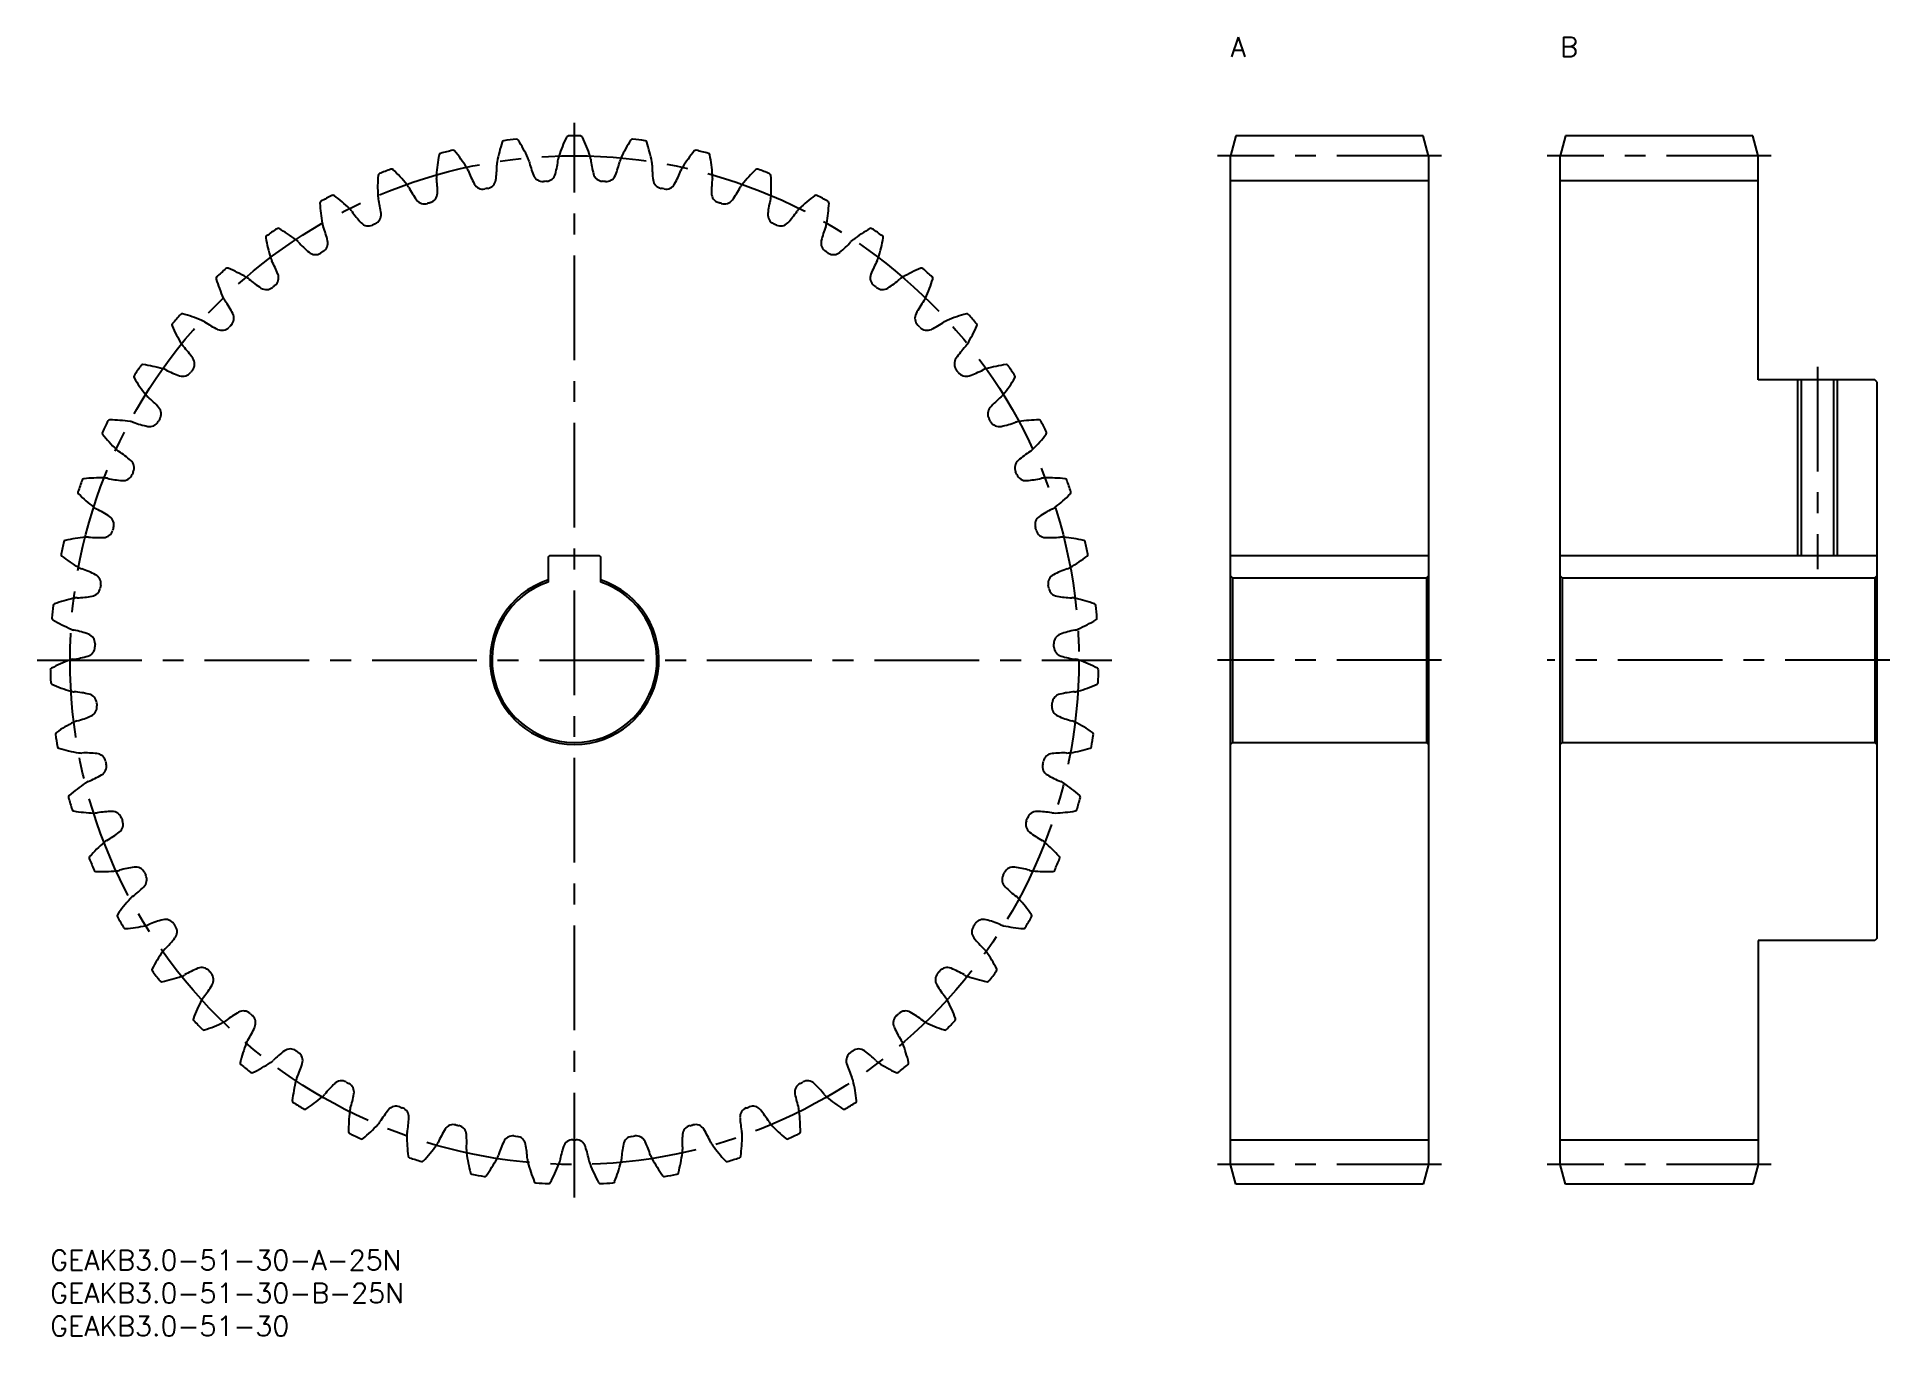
# Model space of a CAD drawing. Extents: x -2 to 279, y -13 to 184.
import ezdxf

# ---------------------------------------------------------------- set-up
doc = ezdxf.new("R2010")
doc.units = 0
doc.header["$LTSCALE"] = 0.5
doc.linetypes.add('CENTER', pattern=[50.8, 31.75, -6.35, 6.35, -6.35])
for name, color, linetype in [('MSM_CENTER', 1, 'CENTER'), ('MSM_CONTINUOUS', 7, 'CONTINUOUS'), ('MSM_NARROW', 5, 'CONTINUOUS'), ('MSM_PART_NUMBER', 7, 'CONTINUOUS')]:
    doc.layers.add(name, color=color, linetype=linetype)
doc.styles.get("Standard").update_dxf_attribs({"font": 'txt.shx', "height": 1, "bigfont": 'bigfont.shx'})

# ---------------------------------------------------------------- blocks, each defined once
blk = doc.blocks.new('*U2')
at = {"layer": 'MSM_PART_NUMBER'}
blk.add_text('GEAKB3.0-51-30-A-25N', height=3, dxfattribs=at).set_placement((0, -3))
blk = doc.blocks.new('*U3')
at = {"layer": 'MSM_PART_NUMBER'}
blk.add_text('GEAKB3.0-51-30-B-25N', height=3, dxfattribs=at).set_placement((0, -8))
blk = doc.blocks.new('*U4')
at = {"layer": 'MSM_PART_NUMBER'}
blk.add_text('GEAKB3.0-51-30', height=3, dxfattribs=at).set_placement((0, -13))
blk = doc.blocks.new('*U5')
at = {"layer": 'MSM_PART_NUMBER'}
blk.add_text('A', height=3, dxfattribs=at).set_placement((179, 181))
blk = doc.blocks.new('*U6')
at = {"layer": 'MSM_PART_NUMBER'}
blk.add_text('B', height=3, dxfattribs=at).set_placement((229, 181))

msp = doc.modelspace()

# ---------------------------------------------------------------- linework, layer by layer
at = {"layer": 'MSM_CENTER'}
for p, q in [((79.5, 8), (79.5, 171)), ((211, 166), (177, 166)), ((261, 166), (227, 166)), ((268, 134), (268, 103.3)), ((-2, 89.5), (161, 89.5)), ((211, 89.5), (177, 89.5)), ((279, 89.5), (227, 89.5)), ((211, 13), (177, 13)), ((261, 13), (227, 13))]:
    msp.add_line(p, q, dxfattribs=at)
msp.add_circle((79.5, 89.5), 76.5, dxfattribs=at)
at = {"layer": 'MSM_CONTINUOUS'}
for p, q in [((179.8, 169), (179, 166)), ((208.2, 169), (179.8, 169)), ((209, 166), (208.2, 169)), ((229.8, 169), (229, 166)), ((258.2, 169), (229.8, 169)), ((259, 166), (258.2, 169)), ((179, 13), (179, 166)), ((209, 166), (209, 13)), ((229, 13), (229, 166)), ((259, 132), (259, 166)), ((179, 162.25), (209, 162.25)), ((229, 162.25), (259, 162.25)), ((276.7, 132), (259, 132)), ((265.54, 132), (265.54, 105.3)), ((270.46, 132), (270.46, 105.3)), ((277, 131.7), (276.7, 132)), ((277, 131.7), (277, 47.3)), ((75.5, 105.1), (75.5, 101.34)), ((83.3, 105.3), (75.7, 105.3)), ((83.5, 101.34), (83.5, 105.1)), ((209, 105.3), (179, 105.3)), ((277, 105.3), (229, 105.3)), ((179.3, 102), (179, 102.3)), ((179.3, 102), (179.3, 77)), ((179.3, 102), (208.7, 102)), ((209, 102.3), (208.7, 102)), ((208.7, 102), (208.7, 77)), ((229.3, 102), (229, 102.3)), ((229.3, 102), (229.3, 77)), ((229.3, 102), (276.7, 102)), ((277, 102.3), (276.7, 102)), ((276.7, 102), (276.7, 77)), ((179.3, 77), (179, 76.7)), ((179.3, 77), (208.7, 77)), ((209, 76.7), (208.7, 77)), ((229.3, 77), (229, 76.7)), ((229.3, 77), (276.7, 77)), ((277, 76.7), (276.7, 77)), ((259, 47), (259, 13)), ((276.7, 47), (259, 47)), ((277, 47.3), (276.7, 47)), ((179, 16.75), (209, 16.75)), ((229, 16.75), (259, 16.75)), ((179.8, 10), (179, 13)), ((209, 13), (208.2, 10)), ((229.8, 10), (229, 13)), ((259, 13), (258.2, 10)), ((208.2, 10), (179.8, 10)), ((258.2, 10), (229.8, 10))]:
    msp.add_line(p, q, dxfattribs=at)
for centre, radius, start, end in [((101.36, 157.98), 25.5, 154.8491, 161.7647), ((78.55, 168.69), 0.3, 90.6853, 154.8492), ((79.5, 89.5), 79.5, 89.3147, 90.6853), ((80.45, 168.69), 0.3, 25.1509, 89.3147), ((57.64, 157.98), 25.5, 18.2353, 25.1509), ((84, 161.25), 25.5, 168.9668, 175.8824), ((59.26, 166.07), 0.3, 104.803, 168.9668), ((79.5, 89.5), 79.5, 103.4323, 104.803), ((61.1, 166.53), 0.3, 39.2685, 103.4323), ((41.59, 150.58), 25.5, 32.3529, 39.2685), ((92.78, 160.15), 25.5, 161.908, 168.8235), ((68.83, 167.98), 0.3, 97.7441, 161.908), ((79.5, 89.5), 79.5, 96.3735, 97.7441), ((70.71, 168.21), 0.3, 32.2097, 96.3735), ((49.39, 154.78), 25.5, 25.2941, 32.2097), ((79.5, 165.19), 2.48, 161.7647, 173.512), ((79.5, 165.19), 2.48, 6.488, 18.2353), ((109.61, 154.78), 25.5, 147.7903, 154.7059), ((88.29, 168.21), 0.3, 83.6265, 147.7903), ((79.5, 89.5), 79.5, 82.2559, 83.6265), ((90.17, 167.98), 0.3, 18.092, 82.2559), ((66.22, 160.15), 25.5, 11.1765, 18.092), ((117.41, 150.58), 25.5, 140.7315, 147.6471), ((97.9, 166.53), 0.3, 76.5677, 140.7315), ((79.5, 89.5), 79.5, 75.197, 76.5677), ((99.74, 166.07), 0.3, 11.0332, 75.197), ((75, 161.25), 25.5, 4.1176, 11.0332), ((75.15, 161.26), 25.5, 176.0256, 182.9412), ((50.01, 163), 0.3, 111.8618, 176.0256), ((79.5, 89.5), 79.5, 110.4912, 111.8618), ((51.78, 163.69), 0.3, 46.3273, 110.4912), ((34.37, 145.46), 25.5, 39.4118, 46.3273), ((61.04, 162.9), 2.48, 175.8824, 187.6297), ((61.04, 162.9), 2.48, 20.6056, 32.3529), ((78.04, 169.31), 15.69, 200.6468, 208.932), ((52.03, 164.44), 15.69, 352.2444, 0.5296), ((70.2, 164.61), 2.48, 168.8235, 180.5709), ((70.2, 164.61), 2.48, 13.5468, 25.2941), ((87.86, 168.88), 15.69, 193.588, 201.8732), ((74.69, 163.59), 1.5, 201.8732, 273.7122), ((75.17, 163.62), 1.5, 273.3467, 345.1856), ((61.44, 167.25), 15.69, 345.1856, 353.4708), ((97.56, 167.25), 15.69, 186.5292, 194.8144), ((83.83, 163.62), 1.5, 194.8144, 266.6533), ((84.31, 163.59), 1.5, 266.2879, 338.1268), ((71.14, 168.88), 15.69, 338.1268, 346.412), ((88.8, 164.61), 2.48, 154.7059, 166.4532), ((88.8, 164.61), 2.48, 359.4291, 11.1765), ((106.97, 164.44), 15.69, 179.4704, 187.7556), ((80.96, 169.31), 15.69, 331.068, 339.3532), ((97.96, 162.9), 2.48, 147.6471, 159.3944), ((97.96, 162.9), 2.48, 352.3703, 4.1176), ((124.63, 145.46), 25.5, 133.6727, 140.5882), ((107.22, 163.69), 0.3, 69.5091, 133.6727), ((79.5, 89.5), 79.5, 68.1382, 69.5088), ((108.99, 163), 0.3, 3.9744, 68.1382), ((83.85, 161.26), 25.5, 357.0588, 3.9744), ((52.16, 160.08), 2.48, 27.6644, 39.4118), ((68.25, 168.52), 15.69, 207.7056, 215.9908), ((57.22, 160.33), 1.5, 287.4643, 359.3033), ((43.03, 160.5), 15.69, 359.3033, 7.5885), ((65.62, 162.44), 1.5, 208.932, 280.771), ((79.5, 89.5), 72.75, 100.4055, 100.771), ((66.09, 162.53), 1.5, 280.4055, 352.2444), ((79.5, 89.5), 72.75, 93.3467, 93.7122), ((79.5, 89.5), 72.75, 86.2878, 86.6533), ((92.91, 162.53), 1.5, 187.7556, 259.5945), ((79.5, 89.5), 72.75, 79.229, 79.5945), ((93.38, 162.44), 1.5, 259.229, 331.068), ((115.97, 160.5), 15.69, 172.4115, 180.6967), ((101.78, 160.33), 1.5, 180.6967, 252.5357), ((90.75, 168.52), 15.69, 324.0092, 332.2944), ((106.84, 160.08), 2.48, 140.5882, 152.3356), ((41.2, 158.82), 0.3, 118.9206, 183.0845), ((66.36, 160.18), 25.5, 183.0844, 190), ((79.5, 89.5), 79.5, 117.55, 118.9206), ((42.87, 159.72), 0.3, 53.3862, 117.55), ((27.84, 139.49), 25.5, 46.4706, 53.3862), ((43.69, 156.18), 2.48, 34.7233, 46.4706), ((58.62, 166.54), 15.69, 214.7645, 223.0497), ((52.16, 160.08), 2.48, 182.9412, 194.6885), ((34.58, 155.48), 15.69, 6.3621, 14.6473), ((56.77, 160.18), 1.5, 215.9908, 287.8298), ((79.5, 89.5), 72.75, 107.4643, 107.8298), ((79.5, 89.5), 72.75, 72.1702, 72.5357), ((102.23, 160.18), 1.5, 252.1702, 324.0092), ((124.42, 155.48), 15.69, 165.3527, 173.6379), ((106.84, 160.08), 2.48, 345.3115, 357.0588), ((100.38, 166.54), 15.69, 316.9503, 325.2355), ((115.31, 156.18), 2.48, 133.5294, 145.2767), ((131.16, 139.49), 25.5, 126.6138, 133.5294), ((116.13, 159.72), 0.3, 62.4503, 126.6138), ((79.5, 89.5), 79.5, 61.0794, 62.45), ((92.64, 160.18), 25.5, 350, 356.9156), ((117.8, 158.82), 0.3, 356.9156, 61.0794), ((79.5, 89.5), 79.5, 124.6088, 125.9794), ((34.52, 154.69), 0.3, 60.445, 124.6088), ((22.09, 132.76), 25.5, 53.5294, 60.445), ((43.69, 156.18), 2.48, 190, 201.7473), ((26.81, 149.46), 15.69, 13.4209, 21.7061), ((48.25, 156.85), 1.5, 223.0497, 294.8886), ((79.5, 89.5), 72.75, 114.5231, 114.8886), ((48.68, 157.05), 1.5, 294.5231, 6.3621), ((110.32, 157.05), 1.5, 173.6379, 245.4769), ((79.5, 89.5), 72.75, 65.1114, 65.4769), ((110.75, 156.85), 1.5, 245.1114, 316.9503), ((132.19, 149.46), 15.69, 158.2939, 166.5791), ((115.31, 156.18), 2.48, 338.2527, 350), ((136.91, 132.76), 25.5, 119.555, 126.4706), ((124.48, 154.69), 0.3, 55.3912, 119.555), ((79.5, 89.5), 79.5, 54.0206, 55.3912), ((32.97, 153.59), 0.3, 125.9794, 190.1433), ((57.78, 158.03), 25.5, 190.1433, 197.0588), ((35.77, 151.28), 2.48, 41.7821, 53.5294), ((49.31, 163.39), 15.69, 221.8233, 230.1085), ((40.61, 152.75), 1.5, 301.5819, 13.4209), ((118.39, 152.75), 1.5, 166.5791, 238.4181), ((109.69, 163.39), 15.69, 309.8915, 318.1767), ((123.23, 151.28), 2.48, 126.4706, 138.2179), ((101.22, 158.03), 25.5, 342.9412, 349.8567), ((126.03, 153.59), 0.3, 349.8567, 54.0206), ((26.85, 148.66), 0.3, 67.5038, 131.6676), ((17.21, 125.38), 25.5, 60.5882, 67.5038), ((35.77, 151.28), 2.48, 197.0588, 208.8062), ((19.84, 142.53), 15.69, 20.4797, 28.7649), ((40.21, 152.5), 1.5, 230.1085, 301.9475), ((79.5, 89.5), 72.75, 121.5819, 121.9475), ((79.5, 89.5), 72.75, 58.0525, 58.4181), ((118.79, 152.5), 1.5, 238.0526, 309.8915), ((139.16, 142.53), 15.69, 151.2351, 159.5203), ((123.23, 151.28), 2.48, 331.1938, 342.9412), ((141.79, 125.38), 25.5, 112.4962, 119.4118), ((132.15, 148.66), 0.3, 48.3324, 112.4962), ((25.45, 147.39), 0.3, 133.038, 197.2021), ((49.52, 154.84), 25.5, 197.2021, 204.1176), ((79.5, 89.5), 79.5, 131.6676, 133.0382), ((28.51, 145.43), 2.48, 48.8409, 60.5882), ((40.46, 159.12), 15.69, 228.8821, 237.1673), ((79.5, 89.5), 72.75, 128.6408, 129.0063), ((33.14, 147.49), 1.5, 308.6408, 20.4797), ((125.86, 147.49), 1.5, 159.5203, 231.3592), ((79.5, 89.5), 72.75, 50.9937, 51.3592), ((118.54, 159.12), 15.69, 302.8327, 311.1179), ((130.49, 145.43), 2.48, 119.4118, 131.1591), ((79.5, 89.5), 79.5, 46.9617, 48.3324), ((109.48, 154.84), 25.5, 335.8824, 342.7979), ((133.55, 147.39), 0.3, 342.7979, 46.9617), ((28.51, 145.43), 2.48, 204.1176, 215.865), ((13.78, 134.8), 15.69, 27.5386, 35.8238), ((32.77, 147.2), 1.5, 237.1673, 309.0063), ((126.23, 147.2), 1.5, 230.9937, 302.8327), ((145.22, 134.8), 15.69, 144.1762, 152.4614), ((130.49, 145.43), 2.48, 324.135, 335.8824), ((79.5, 89.5), 79.5, 138.7265, 140.0971), ((19.98, 141.74), 0.3, 74.5626, 138.7265), ((13.27, 117.45), 25.5, 67.6471, 74.5626), ((22.02, 138.74), 2.48, 55.8997, 67.6471), ((32.2, 153.8), 15.69, 235.9409, 244.2261), ((26.36, 141.36), 1.5, 315.6996, 27.5386), ((132.64, 141.36), 1.5, 152.4614, 224.3004), ((126.8, 153.8), 15.69, 295.7739, 304.0591), ((136.98, 138.74), 2.48, 112.3529, 124.1003), ((145.73, 117.45), 25.5, 105.4374, 112.3529), ((139.02, 141.74), 0.3, 41.2735, 105.4374), ((79.5, 89.5), 79.5, 39.9029, 41.2735), ((18.74, 140.31), 0.3, 140.0971, 204.2609), ((41.72, 150.66), 25.5, 204.2609, 211.1765), ((26.03, 141.02), 1.5, 244.2261, 316.0651), ((79.5, 89.5), 72.75, 135.6996, 136.0651), ((79.5, 89.5), 72.75, 43.9349, 44.3004), ((132.97, 141.02), 1.5, 223.9349, 295.7739), ((117.28, 150.66), 25.5, 328.8235, 335.7391), ((140.26, 140.31), 0.3, 335.7391, 39.9029), ((22.02, 138.74), 2.48, 211.1765, 222.9238), ((8.71, 126.38), 15.69, 34.5974, 42.8826), ((20.39, 134.43), 1.5, 322.7584, 34.5974), ((138.61, 134.43), 1.5, 145.4026, 217.2416), ((150.29, 126.38), 15.69, 137.1174, 145.4026), ((136.98, 138.74), 2.48, 317.0762, 328.8235), ((12.96, 132.45), 0.3, 147.1559, 211.3197), ((34.49, 145.55), 25.5, 211.3197, 218.2353), ((79.5, 89.5), 79.5, 145.7853, 147.1559), ((14.01, 134.03), 0.3, 81.6214, 145.7853), ((10.33, 109.1), 25.5, 74.7059, 81.6214), ((16.41, 131.31), 2.48, 62.9585, 74.7059), ((24.66, 147.5), 15.69, 242.9998, 251.285), ((20.1, 134.06), 1.5, 251.285, 323.1239), ((79.5, 89.5), 72.75, 142.7584, 143.1239), ((79.5, 89.5), 72.75, 36.8761, 37.2416), ((138.9, 134.06), 1.5, 216.8761, 288.715), ((134.34, 147.5), 15.69, 288.715, 297.0002), ((142.59, 131.31), 2.48, 105.2941, 117.0415), ((148.67, 109.1), 25.5, 98.3786, 105.2941), ((124.51, 145.55), 25.5, 321.7647, 328.6803), ((144.99, 134.03), 0.3, 34.2147, 98.3786), ((79.5, 89.5), 79.5, 32.8441, 34.2147), ((146.04, 132.45), 0.3, 328.6803, 32.8441), ((16.41, 131.31), 2.48, 218.2353, 229.9826), ((4.71, 117.4), 15.69, 41.6562, 49.9414), ((154.29, 117.4), 15.69, 130.0586, 138.3438), ((142.59, 131.31), 2.48, 310.0174, 321.7647), ((15.32, 126.83), 1.5, 329.8172, 41.6562), ((143.68, 126.83), 1.5, 138.3438, 210.1828), ((8.19, 123.95), 0.3, 154.2147, 218.3786), ((79.5, 89.5), 79.5, 152.8441, 154.2147), ((27.94, 139.6), 25.5, 218.3786, 225.2941), ((9.03, 125.65), 0.3, 88.6803, 152.8441), ((8.45, 100.45), 25.5, 81.7647, 88.6803), ((11.75, 123.24), 2.48, 70.0174, 81.7647), ((17.95, 140.32), 15.69, 250.0586, 258.3438), ((15.08, 126.42), 1.5, 258.3438, 330.1828), ((79.5, 89.5), 72.75, 149.8172, 150.1828), ((79.5, 89.5), 72.75, 29.8172, 30.1828), ((143.92, 126.42), 1.5, 209.8173, 281.6562), ((141.05, 140.32), 15.69, 281.6562, 289.9414), ((147.25, 123.24), 2.48, 98.2353, 109.9826), ((150.55, 100.45), 25.5, 91.3197, 98.2353), ((131.06, 139.6), 25.5, 314.7059, 321.6214), ((149.97, 125.65), 0.3, 27.1559, 91.3197), ((79.5, 89.5), 79.5, 25.7853, 27.1559), ((150.81, 123.95), 0.3, 321.6214, 25.7853), ((11.75, 123.24), 2.48, 225.2941, 237.0415), ((1.85, 107.99), 15.69, 48.715, 57.0002), ((157.15, 107.99), 15.69, 122.9998, 131.285), ((147.25, 123.24), 2.48, 302.9585, 314.7059), ((11.22, 118.66), 1.5, 336.8761, 48.715), ((79.5, 89.5), 72.75, 156.8761, 157.2416), ((147.78, 118.66), 1.5, 131.285, 203.1239), ((79.5, 89.5), 72.75, 22.7584, 23.1239), ((79.5, 89.5), 79.5, 159.9029, 161.2735), ((5.12, 116.71), 0.3, 95.7391, 159.9029), ((7.64, 91.64), 25.5, 88.8235, 95.7391), ((8.11, 114.66), 2.48, 77.0762, 88.8235), ((12.17, 132.37), 15.69, 257.1174, 265.4026), ((11.03, 118.22), 1.5, 265.4026, 337.2416), ((147.97, 118.22), 1.5, 202.7584, 274.5974), ((146.83, 132.37), 15.69, 274.5974, 282.8826), ((150.89, 114.66), 2.48, 91.1765, 102.9238), ((151.36, 91.64), 25.5, 84.2609, 91.1765), ((153.88, 116.71), 0.3, 20.0971, 84.2609), ((79.5, 89.5), 79.5, 18.7265, 20.0971), ((4.49, 114.93), 0.3, 161.2733, 225.4374), ((22.18, 132.88), 25.5, 225.4374, 232.3529), ((8.11, 114.66), 2.48, 232.3529, 244.1003), ((0.17, 98.31), 15.69, 55.7739, 64.0591), ((158.83, 98.31), 15.69, 115.9409, 124.2261), ((150.89, 114.66), 2.48, 295.8997, 307.6471), ((136.82, 132.88), 25.5, 307.6471, 314.5626), ((154.51, 114.93), 0.3, 314.5626, 18.7265), ((8.15, 110.05), 1.5, 343.9349, 55.7739), ((79.5, 89.5), 72.75, 163.9349, 164.3004), ((150.85, 110.05), 1.5, 124.2261, 196.0651), ((79.5, 89.5), 72.75, 15.6996, 16.0651), ((79.5, 89.5), 79.5, 166.9617, 168.3324), ((2.34, 107.37), 0.3, 102.7979, 166.9617), ((7.92, 82.79), 25.5, 95.8824, 102.7979), ((5.56, 105.69), 2.48, 84.135, 95.8824), ((7.41, 123.77), 15.69, 264.1762, 272.4614), ((8.02, 109.59), 1.5, 272.4614, 344.3004), ((150.98, 109.59), 1.5, 195.6996, 267.5386), ((151.59, 123.77), 15.69, 267.5386, 275.8238), ((153.44, 105.69), 2.48, 84.1176, 95.865), ((151.08, 82.79), 25.5, 77.2021, 84.1176), ((156.66, 107.37), 0.3, 13.0383, 77.2021), ((79.5, 89.5), 79.5, 11.6676, 13.0383), ((1.94, 105.52), 0.3, 168.3321, 232.4962), ((17.28, 125.51), 25.5, 232.4962, 239.4118), ((75.7, 105.1), 0.2, 90, 180), ((83.3, 105.1), 0.2, 0, 90), ((141.72, 125.51), 25.5, 300.5882, 307.5038), ((157.06, 105.52), 0.3, 307.5038, 11.6676), ((5.56, 105.69), 2.48, 239.4118, 251.1591), ((-0.31, 88.5), 15.69, 62.8327, 71.1179), ((6.17, 101.12), 1.5, 350.9937, 62.8327), ((79.5, 89.5), 12.8, 108.21, 71.79), ((79.5, 89.5), 12.5, 108.6629, 71.3371), ((152.83, 101.12), 1.5, 117.1673, 189.0063), ((159.31, 88.5), 15.69, 108.8821, 117.1673), ((153.44, 105.69), 2.48, 288.8409, 300.5882), ((9.29, 74.05), 25.5, 102.9412, 109.8567), ((4.14, 96.48), 2.48, 91.1938, 102.9412), ((3.75, 114.65), 15.69, 271.2351, 279.5203), ((6.09, 100.66), 1.5, 279.5203, 351.3592), ((79.5, 89.5), 72.75, 170.9937, 171.3592), ((79.5, 89.5), 72.75, 8.6408, 9.0063), ((152.91, 100.66), 1.5, 188.6408, 260.4797), ((155.25, 114.65), 15.69, 260.4797, 268.7649), ((154.86, 96.48), 2.48, 77.0588, 88.8062), ((149.71, 74.05), 25.5, 70.1433, 77.0588), ((79.5, 89.5), 79.5, 174.0206, 175.3912), ((0.56, 95.86), 0.3, 175.3909, 239.555), ((13.33, 117.59), 25.5, 239.555, 246.4706), ((0.73, 97.75), 0.3, 109.8567, 174.0206), ((145.67, 117.59), 25.5, 293.5294, 300.445), ((158.27, 97.75), 0.3, 5.9794, 70.1433), ((79.5, 89.5), 79.5, 4.6088, 5.9794), ((158.44, 95.86), 0.3, 300.445, 4.6088), ((4.14, 96.48), 2.48, 246.4706, 258.2179), ((0.41, 78.7), 15.69, 69.8915, 78.1767), ((5.29, 92.02), 1.5, 358.0525, 69.8915), ((153.71, 92.02), 1.5, 110.1085, 181.9474), ((158.59, 78.7), 15.69, 101.8233, 110.1085), ((154.86, 96.48), 2.48, 281.7821, 293.5294), ((1.23, 105.15), 15.69, 278.2939, 286.5791), ((5.28, 91.55), 1.5, 286.5791, 358.4181), ((79.5, 89.5), 72.75, 178.0525, 178.4181), ((79.5, 89.5), 72.75, 1.5819, 1.9475), ((153.72, 91.55), 1.5, 181.582, 253.4209), ((157.77, 105.15), 15.69, 253.4209, 261.7061), ((0.31, 88.01), 0.3, 116.9156, 181.0794), ((79.5, 89.5), 79.5, 181.0794, 182.45), ((11.72, 65.54), 25.5, 110, 116.9156), ((3.85, 87.17), 2.48, 98.2527, 110), ((155.15, 87.17), 2.48, 70, 81.7473), ((147.28, 65.54), 25.5, 63.0844, 70), ((158.69, 88.01), 0.3, 358.9206, 63.0844), ((79.5, 89.5), 79.5, 357.55, 358.9206), ((0.37, 86.11), 0.3, 182.4498, 246.6139), ((10.37, 109.24), 25.5, 246.6138, 253.5294), ((3.85, 87.17), 2.48, 253.5294, 265.2767), ((2.34, 69.06), 15.69, 76.9503, 85.2355), ((5.55, 82.88), 1.5, 5.1114, 76.9503), ((153.45, 82.88), 1.5, 103.0497, 174.8886), ((156.66, 69.06), 15.69, 94.7645, 103.0497), ((155.15, 87.17), 2.48, 274.7233, 286.4706), ((148.63, 109.24), 25.5, 286.4706, 293.3862), ((158.63, 86.11), 0.3, 293.3862, 357.55), ((5.59, 82.41), 1.5, 293.6379, 5.4769), ((79.5, 89.5), 72.75, 185.1114, 185.4769), ((153.41, 82.41), 1.5, 174.5231, 246.3621), ((79.5, 89.5), 72.75, 354.5231, 354.8886), ((15.18, 57.39), 25.5, 117.0588, 123.9744), ((4.71, 77.89), 2.48, 105.3115, 117.0588), ((-0.1, 95.41), 15.69, 285.3527, 293.6379), ((159.1, 95.41), 15.69, 246.3621, 254.6473), ((154.29, 77.89), 2.48, 62.9412, 74.6885), ((143.82, 57.39), 25.5, 56.0256, 62.9412), ((1.1, 78.29), 0.3, 123.9744, 188.1382), ((79.5, 89.5), 79.5, 188.1382, 189.5088), ((1.39, 76.42), 0.3, 189.5086, 253.6727), ((8.47, 100.6), 25.5, 253.6727, 260.5882), ((150.53, 100.6), 25.5, 279.4118, 286.3273), ((157.61, 76.42), 0.3, 286.3273, 350.4912), ((79.5, 89.5), 79.5, 350.4912, 351.8618), ((157.9, 78.29), 0.3, 351.8618, 56.0256), ((4.71, 77.89), 2.48, 260.5882, 272.3356), ((5.44, 59.73), 15.69, 84.0092, 92.2944), ((6.92, 73.85), 1.5, 12.1702, 84.0092), ((7.02, 73.38), 1.5, 300.6967, 12.5357), ((79.5, 89.5), 72.75, 192.1702, 192.5357), ((151.98, 73.38), 1.5, 167.4643, 239.3033), ((79.5, 89.5), 72.75, 347.4643, 347.8298), ((152.08, 73.85), 1.5, 95.9908, 167.8298), ((153.56, 59.73), 15.69, 87.7056, 95.9908), ((154.29, 77.89), 2.48, 267.6644, 279.4118), ((19.61, 49.73), 25.5, 124.1176, 131.0332), ((6.7, 68.79), 2.48, 112.3703, 124.1176), ((-0.23, 85.59), 15.69, 292.4115, 300.6967), ((159.23, 85.59), 15.69, 239.3033, 247.5885), ((152.3, 68.79), 2.48, 55.8824, 67.6297), ((139.39, 49.73), 25.5, 48.9668, 55.8824), ((3.07, 68.74), 0.3, 131.0332, 195.197), ((79.5, 89.5), 79.5, 195.197, 196.5677), ((79.5, 89.5), 79.5, 343.4323, 344.803), ((155.93, 68.74), 0.3, 344.803, 48.9668), ((3.59, 66.92), 0.3, 196.5677, 260.7315), ((7.65, 91.79), 25.5, 260.7315, 267.6471), ((6.7, 68.79), 2.48, 267.6471, 279.3944), ((9.66, 50.86), 15.69, 91.068, 99.3532), ((9.39, 65.05), 1.5, 19.229, 91.068), ((9.55, 64.6), 1.5, 307.7556, 19.5945), ((79.5, 89.5), 72.75, 199.229, 199.5945), ((149.45, 64.6), 1.5, 160.4055, 232.2444), ((79.5, 89.5), 72.75, 340.4055, 340.771), ((149.61, 65.05), 1.5, 88.932, 160.7709), ((149.34, 50.86), 15.69, 80.6468, 88.932), ((152.3, 68.79), 2.48, 260.6056, 272.3529), ((151.35, 91.79), 25.5, 272.3529, 279.2685), ((155.41, 66.92), 0.3, 279.2685, 343.4323), ((24.95, 42.67), 25.5, 131.1765, 138.092), ((9.8, 60), 2.48, 119.4291, 131.1765), ((0.86, 75.82), 15.69, 299.4704, 307.7556), ((158.14, 75.82), 15.69, 232.2444, 240.5296), ((149.2, 60), 2.48, 48.8235, 60.5709), ((134.05, 42.67), 25.5, 41.908, 48.8235), ((6.2, 59.5), 0.3, 138.092, 202.2559), ((79.5, 89.5), 79.5, 202.2559, 203.6265), ((79.5, 89.5), 79.5, 336.3735, 337.7441), ((152.8, 59.5), 0.3, 337.7441, 41.908), ((6.94, 57.76), 0.3, 203.6265, 267.7903), ((7.91, 82.94), 25.5, 267.7903, 274.7059), ((9.8, 60), 2.48, 274.7059, 286.4532), ((14.94, 42.57), 15.69, 98.1268, 106.412), ((12.93, 56.62), 1.5, 26.2878, 98.1268), ((13.14, 56.19), 1.5, 314.8144, 26.6533), ((79.5, 89.5), 72.75, 206.2878, 206.6533), ((145.86, 56.19), 1.5, 153.3467, 225.1856), ((79.5, 89.5), 72.75, 333.3467, 333.7122), ((146.07, 56.62), 1.5, 81.8732, 153.7121), ((144.06, 42.57), 15.69, 73.588, 81.8732), ((149.2, 60), 2.48, 253.5468, 265.2941), ((151.09, 82.94), 25.5, 265.2941, 272.2097), ((152.06, 57.76), 0.3, 272.2097, 336.3735), ((13.95, 51.66), 2.48, 126.488, 138.2353), ((3.14, 66.26), 15.69, 306.5292, 314.8144), ((155.86, 66.26), 15.69, 225.1856, 233.4708), ((145.05, 51.66), 2.48, 41.7647, 53.512), ((10.44, 50.72), 0.3, 145.1509, 209.3147), ((31.12, 36.32), 25.5, 138.2353, 145.1509), ((127.88, 36.32), 25.5, 34.8491, 41.7647), ((148.56, 50.72), 0.3, 330.6853, 34.8491), ((79.5, 89.5), 79.5, 209.3147, 210.6853), ((11.39, 49.08), 0.3, 210.6853, 274.8492), ((9.26, 74.19), 25.5, 274.8491, 281.7647), ((13.95, 51.66), 2.48, 281.7647, 293.512), ((21.19, 34.99), 15.69, 105.1856, 113.4708), ((17.47, 48.68), 1.5, 33.3467, 105.1856), ((79.5, 89.5), 72.75, 213.3467, 213.7122), ((17.74, 48.29), 1.5, 321.8732, 33.7122), ((141.26, 48.29), 1.5, 146.2878, 218.1268), ((79.5, 89.5), 72.75, 326.2878, 326.6533), ((141.53, 48.68), 1.5, 74.8144, 146.6533), ((137.81, 34.99), 15.69, 66.5292, 74.8144), ((145.05, 51.66), 2.48, 246.488, 258.2353), ((149.74, 74.19), 25.5, 258.2353, 265.1509), ((147.61, 49.08), 0.3, 265.1509, 329.3147), ((79.5, 89.5), 79.5, 329.3147, 330.6853), ((38.02, 30.78), 25.5, 145.2941, 152.2097), ((19.1, 43.89), 2.48, 133.5468, 145.2941), ((6.57, 57.05), 15.69, 313.588, 321.8732), ((152.43, 57.05), 15.69, 218.1268, 226.412), ((139.9, 43.89), 2.48, 34.7059, 46.4532), ((120.98, 30.78), 25.5, 27.7903, 34.7059), ((15.73, 42.53), 0.3, 152.2097, 216.3735), ((79.5, 89.5), 79.5, 216.3735, 217.7441), ((28.33, 28.24), 15.69, 112.2444, 120.5296), ((22.96, 41.37), 1.5, 40.4055, 112.2444), ((79.5, 89.5), 72.75, 220.4055, 220.771), ((79.5, 89.5), 72.75, 319.229, 319.5945), ((136.04, 41.37), 1.5, 67.7556, 139.5945), ((130.67, 28.24), 15.69, 59.4704, 67.7556), ((79.5, 89.5), 79.5, 322.2559, 323.6265), ((143.27, 42.53), 0.3, 323.6265, 27.7903), ((16.87, 41.02), 0.3, 217.7441, 281.908), ((11.67, 65.68), 25.5, 281.908, 288.8235), ((19.1, 43.89), 2.48, 288.8235, 300.5709), ((11.11, 48.34), 15.69, 320.6468, 328.932), ((23.27, 41.01), 1.5, 328.932, 40.771), ((135.73, 41.01), 1.5, 139.229, 211.068), ((147.89, 48.34), 15.69, 211.068, 219.3532), ((139.9, 43.89), 2.48, 239.4291, 251.1765), ((147.33, 65.68), 25.5, 251.1765, 258.092), ((142.13, 41.02), 0.3, 258.092, 322.2559), ((45.55, 26.13), 25.5, 152.3529, 159.2685), ((25.16, 36.81), 2.48, 140.6056, 152.3529), ((133.84, 36.81), 2.48, 27.6471, 39.3944), ((113.45, 26.13), 25.5, 20.7315, 27.6471), ((21.99, 35.05), 0.3, 159.2685, 223.4323), ((79.5, 89.5), 79.5, 223.4323, 224.803), ((15.11, 57.52), 25.5, 288.9668, 295.8824), ((25.16, 36.81), 2.48, 295.8824, 307.6297), ((36.25, 22.41), 15.69, 119.3033, 127.5885), ((29.3, 34.79), 1.5, 47.4643, 119.3033), ((16.69, 40.24), 15.69, 327.7056, 335.9908), ((79.5, 89.5), 72.75, 227.4643, 227.8298), ((29.65, 34.47), 1.5, 335.9908, 47.8298), ((129.35, 34.47), 1.5, 132.1702, 204.0092), ((142.31, 40.24), 15.69, 204.0092, 212.2944), ((79.5, 89.5), 72.75, 312.1702, 312.5357), ((129.7, 34.79), 1.5, 60.6967, 132.5356), ((122.75, 22.41), 15.69, 52.4115, 60.6967), ((133.84, 36.81), 2.48, 232.3703, 244.1176), ((143.89, 57.52), 25.5, 244.1176, 251.0332), ((79.5, 89.5), 79.5, 315.197, 316.5677), ((137.01, 35.05), 0.3, 316.5677, 20.7315), ((23.3, 33.69), 0.3, 224.803, 288.9668), ((53.6, 22.44), 25.5, 159.4118, 166.3273), ((32.05, 30.53), 2.48, 147.6644, 159.4118), ((126.95, 30.53), 2.48, 20.5882, 32.3356), ((105.4, 22.44), 25.5, 13.6727, 20.5882), ((135.7, 33.69), 0.3, 251.0332, 315.197), ((29.11, 28.4), 0.3, 166.3273, 230.4912), ((79.5, 89.5), 79.5, 230.4912, 231.8618), ((19.53, 49.85), 25.5, 296.0256, 302.9412), ((32.05, 30.53), 2.48, 302.9412, 314.6885), ((44.82, 17.61), 15.69, 126.3621, 134.6473), ((36.41, 29.03), 1.5, 54.5231, 126.3621), ((79.5, 89.5), 72.75, 234.5231, 234.8886), ((23.22, 32.9), 15.69, 334.7645, 343.0497), ((36.79, 28.76), 1.5, 343.0497, 54.8886), ((122.21, 28.76), 1.5, 125.1114, 196.9503), ((135.78, 32.9), 15.69, 196.9503, 205.2355), ((79.5, 89.5), 72.75, 305.1114, 305.4769), ((122.59, 29.03), 1.5, 53.6379, 125.4769), ((114.18, 17.61), 15.69, 45.3527, 53.6379), ((126.95, 30.53), 2.48, 225.3115, 237.0588), ((139.47, 49.85), 25.5, 237.0588, 243.9744), ((79.5, 89.5), 79.5, 308.1382, 309.5088), ((129.89, 28.4), 0.3, 309.5088, 13.6727), ((30.59, 27.21), 0.3, 231.8618, 296.0256), ((62.04, 19.76), 25.5, 166.4706, 173.3862), ((39.66, 25.15), 2.48, 154.7233, 166.4706), ((44.16, 24.2), 1.5, 61.582, 133.4209), ((79.5, 89.5), 72.75, 241.5819, 241.9475), ((44.58, 23.97), 1.5, 350.1085, 61.9475), ((114.42, 23.97), 1.5, 118.0526, 189.8915), ((79.5, 89.5), 72.75, 298.0525, 298.4181), ((114.84, 24.2), 1.5, 46.5791, 118.4181), ((119.34, 25.15), 2.48, 13.5294, 25.2767), ((96.96, 19.76), 25.5, 6.6138, 13.5294), ((128.41, 27.21), 0.3, 243.9744, 308.1382), ((37, 22.67), 0.3, 173.3862, 237.55), ((24.86, 42.78), 25.5, 303.0844, 310), ((39.66, 25.15), 2.48, 310, 321.7473), ((53.92, 13.89), 15.69, 133.4209, 141.7061), ((30.6, 26.41), 15.69, 341.8233, 350.1085), ((128.4, 26.41), 15.69, 189.8915, 198.1767), ((105.08, 13.89), 15.69, 38.2939, 46.5791), ((119.34, 25.15), 2.48, 218.2527, 230), ((134.14, 42.78), 25.5, 230, 236.9156), ((122, 22.67), 0.3, 302.45, 6.6138), ((79.5, 89.5), 79.5, 237.55, 238.9206), ((38.61, 21.67), 0.3, 238.9206, 303.0844), ((70.74, 18.15), 25.5, 173.5294, 180.445), ((47.87, 20.74), 2.48, 161.7821, 173.5294), ((63.41, 11.32), 15.69, 140.4797, 148.7649), ((52.46, 20.35), 1.5, 68.6408, 140.4797), ((79.5, 89.5), 72.75, 248.6408, 249.0063), ((52.9, 20.18), 1.5, 357.1673, 69.0063), ((38.72, 20.88), 15.69, 348.8821, 357.1673), ((106.1, 20.18), 1.5, 110.9937, 182.8327), ((120.28, 20.88), 15.69, 182.8327, 191.1179), ((79.5, 89.5), 72.75, 290.9937, 291.3592), ((106.54, 20.35), 1.5, 39.5203, 111.3592), ((95.59, 11.32), 15.69, 31.2351, 39.5203), ((111.13, 20.74), 2.48, 6.4706, 18.2179), ((88.26, 18.15), 25.5, 359.555, 6.4706), ((120.39, 21.67), 0.3, 236.9156, 301.0794), ((79.5, 89.5), 79.5, 301.0794, 302.45), ((45.54, 17.95), 0.3, 180.445, 244.6088), ((79.5, 89.5), 79.5, 244.6088, 245.9794), ((47.26, 17.16), 0.3, 245.9794, 310.1433), ((31.01, 36.42), 25.5, 310.1433, 317.0588), ((47.87, 20.74), 2.48, 317.0588, 328.8062), ((56.56, 17.37), 2.48, 168.8409, 180.5882), ((79.57, 17.61), 25.5, 180.5882, 187.5038), ((73.13, 9.93), 15.69, 147.5386, 155.8238), ((61.16, 17.55), 1.5, 75.6996, 147.5386), ((79.5, 89.5), 72.75, 255.6996, 256.0651), ((61.62, 17.44), 1.5, 4.2261, 76.0651), ((47.47, 16.39), 15.69, 355.9409, 4.2261), ((70.14, 15.84), 1.5, 82.7584, 154.5974), ((79.5, 89.5), 72.75, 262.7584, 263.1239), ((70.61, 15.78), 1.5, 11.285, 83.1239), ((88.39, 15.78), 1.5, 96.8761, 168.715), ((79.5, 89.5), 72.75, 276.8761, 277.2416), ((88.86, 15.84), 1.5, 25.4026, 97.2416), ((111.53, 16.39), 15.69, 175.7739, 184.0591), ((97.38, 17.44), 1.5, 103.9349, 175.7739), ((79.5, 89.5), 72.75, 283.9349, 284.3004), ((97.84, 17.55), 1.5, 32.4614, 104.3004), ((85.87, 9.93), 15.69, 24.1762, 32.4614), ((79.43, 17.61), 25.5, 352.4962, 359.4118), ((102.44, 17.37), 2.48, 359.4118, 11.1591), ((111.13, 20.74), 2.48, 211.1938, 222.9412), ((127.99, 36.42), 25.5, 222.9412, 229.8567), ((111.74, 17.16), 0.3, 229.8567, 294.0206), ((79.5, 89.5), 79.5, 294.0206, 295.3912), ((113.46, 17.95), 0.3, 295.3912, 359.555), ((54.59, 14.32), 0.3, 187.5038, 251.6676), ((37.9, 30.87), 25.5, 317.2021, 324.1176), ((56.56, 17.37), 2.48, 324.1176, 335.865), ((65.59, 15.1), 2.48, 175.8997, 187.6471), ((88.41, 18.16), 25.5, 187.6471, 194.5626), ((65.59, 15.1), 2.48, 331.1765, 342.9238), ((82.96, 9.75), 15.69, 154.5974, 162.8826), ((56.69, 13.01), 15.69, 2.9998, 11.285), ((92.73, 10.78), 15.69, 161.6562, 169.9414), ((79.26, 15.25), 1.5, 89.8173, 161.6562), ((79.5, 89.5), 72.75, 269.8172, 270.1828), ((79.74, 15.25), 1.5, 18.3438, 90.1828), ((66.27, 10.78), 15.69, 10.0586, 18.3438), ((102.31, 13.01), 15.69, 168.715, 177.0002), ((76.04, 9.75), 15.69, 17.1174, 25.4026), ((93.41, 15.1), 2.48, 197.0762, 208.8235), ((70.59, 18.16), 25.5, 345.4374, 352.3529), ((93.41, 15.1), 2.48, 352.3529, 4.1003), ((102.44, 17.37), 2.48, 204.135, 215.8824), ((121.1, 30.87), 25.5, 215.8824, 222.7979), ((104.41, 14.32), 0.3, 288.3324, 352.4962), ((79.5, 89.5), 79.5, 251.6676, 253.0383), ((56.39, 13.75), 0.3, 253.0383, 317.2021), ((64.02, 11.83), 0.3, 194.5626, 258.7265), ((79.5, 89.5), 79.5, 258.7265, 260.0971), ((65.88, 11.48), 0.3, 260.0971, 324.2609), ((45.42, 26.2), 25.5, 324.2609, 331.1765), ((74.84, 13.96), 2.48, 182.9585, 194.7059), ((97.11, 19.8), 25.5, 194.7059, 201.6214), ((53.46, 22.49), 25.5, 331.3197, 338.2353), ((74.84, 13.96), 2.48, 338.2353, 349.9826), ((84.16, 13.96), 2.48, 190.0174, 201.7647), ((105.54, 22.49), 25.5, 201.7647, 208.6803), ((61.89, 19.8), 25.5, 338.3786, 345.2941), ((84.16, 13.96), 2.48, 345.2941, 357.0415), ((113.58, 26.2), 25.5, 208.8235, 215.7391), ((93.12, 11.48), 0.3, 215.7391, 279.9029), ((79.5, 89.5), 79.5, 279.9029, 281.2735), ((94.98, 11.83), 0.3, 281.2735, 345.4374), ((102.61, 13.75), 0.3, 222.7979, 286.9617), ((79.5, 89.5), 79.5, 286.9617, 288.3324), ((73.68, 10.51), 0.3, 201.6214, 265.7853), ((79.5, 89.5), 79.5, 265.7853, 267.1559), ((75.57, 10.4), 0.3, 267.1559, 331.3197), ((83.43, 10.4), 0.3, 208.6803, 272.8441), ((79.5, 89.5), 79.5, 272.8441, 274.2147), ((85.32, 10.51), 0.3, 274.2147, 338.3786)]:
    msp.add_arc(centre, radius, start, end, dxfattribs=at)
at = {"layer": 'MSM_NARROW'}
for p, q in [((265, 132), (265, 105.3)), ((271, 132), (271, 105.3))]:
    msp.add_line(p, q, dxfattribs=at)

# ---------------------------------------------------------------- block references
at = {"layer": 'MSM_CONTINUOUS'}
for name in ['*U5', '*U6', '*U2', '*U3', '*U4']:
    msp.add_blockref(name, (0, 0), dxfattribs=at)

doc.saveas('drawing.dxf')
